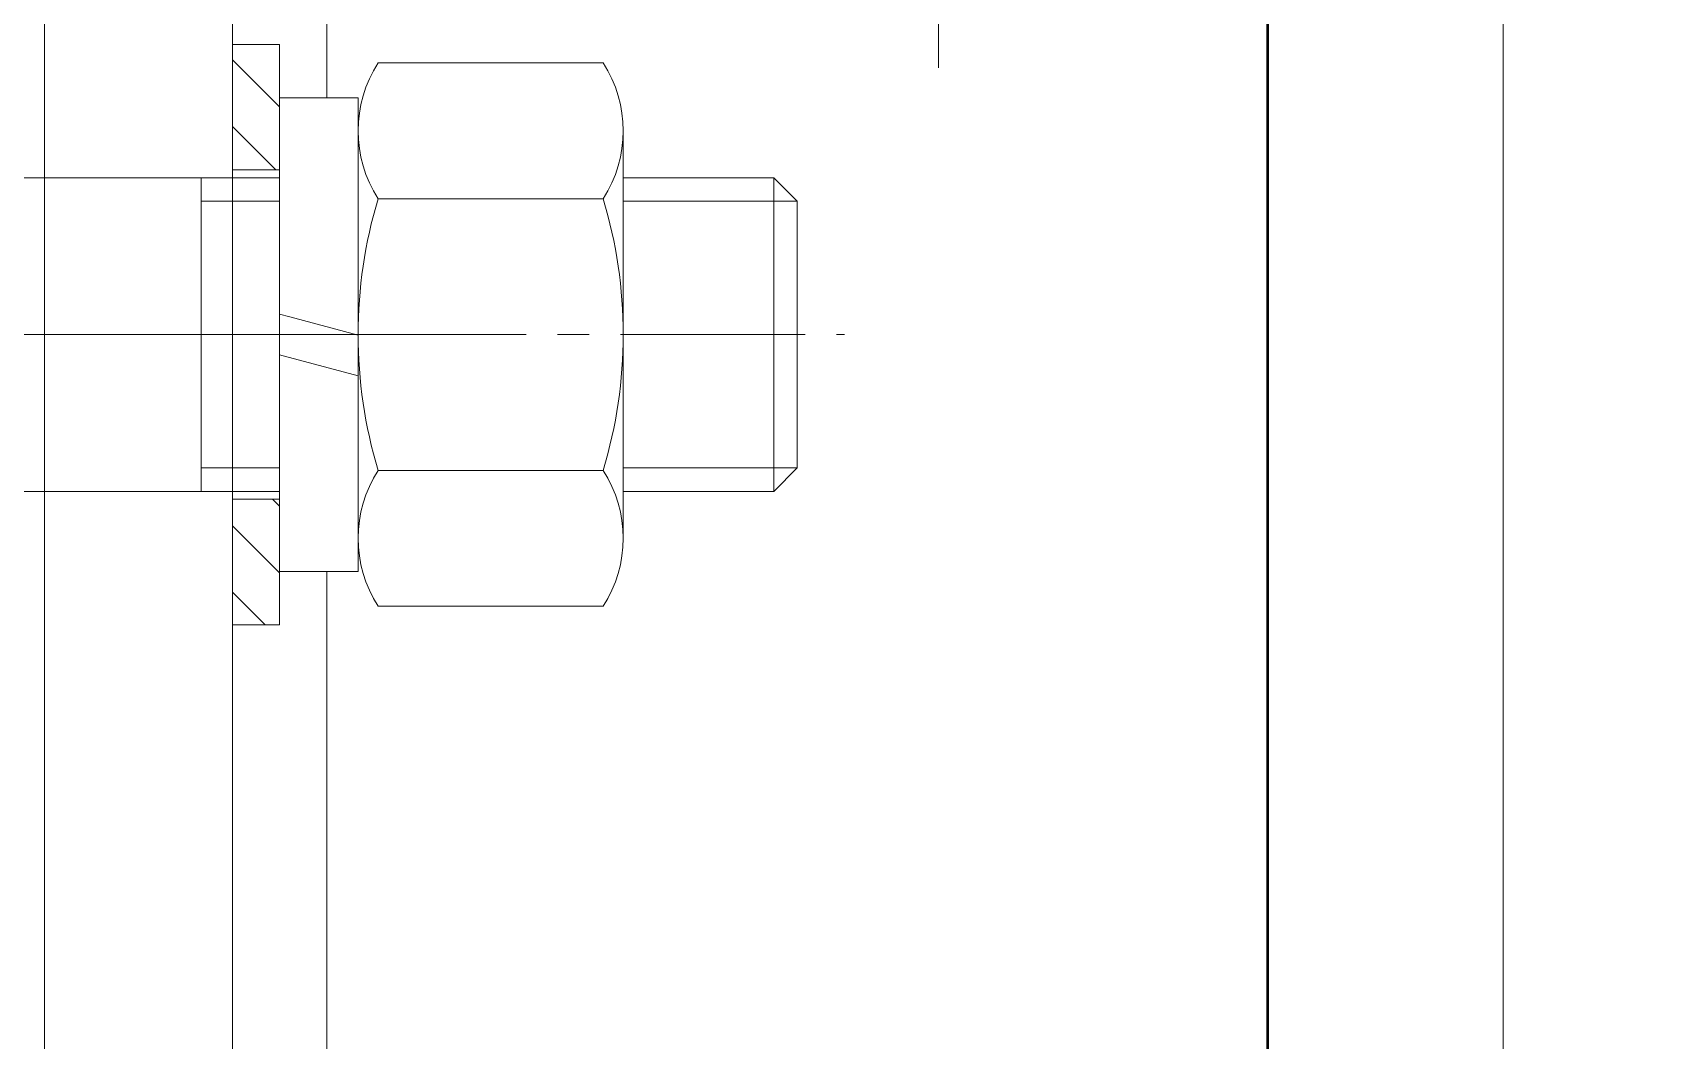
# Model space of a CAD drawing. Header units: millimetres. Extents: x -50460 to 50460, y -35640 to 35640.
# Drawn here: x -35103.5 to -34999.6, y 25736.9 to 25801.2 of the extents above; entities that cross this region are included whole.
import ezdxf

# ---------------------------------------------------------------- set-up
doc = ezdxf.new("R2010")
doc.units = ezdxf.units.MM
doc.set_wipeout_variables(frame=1)
doc.linetypes.add('点画线', pattern=[18, 12, -2, 2, -2])
for name, color, linetype, lineweight in [('ACADSichtbare Kanten(DIN_Schmid)', 7, 'Continuous', 50), ('EB0', 7, 'Continuous', 15), ('中心线层', 1, '点画线', 18), ('剖面线层', 6, 'Continuous', 18), ('尺寸线层', 4, 'Continuous', 18), ('粗实线层', 7, 'Continuous', 15), ('粗实线层_1', 7, 'Continuous', 15), ('细实线层', 3, 'Continuous', 18)]:
    doc.layers.add(name, color=color, linetype=linetype, lineweight=lineweight)
pattern_1 = [(315, (0, 0), (2.1213, 2.1213), [])]

# ---------------------------------------------------------------- blocks, each defined once
blk = doc.blocks.new('*X948')
at = {"layer": '剖面线层', "linetype": 'Continuous', "lineweight": 18}
h = blk.add_hatch(dxfattribs=at)
h.set_pattern_fill('无图案', color=256, scale=3, angle=315, style=0, pattern_type=0)
h.set_pattern_definition(pattern_1)
edge = h.paths.add_edge_path(flags=0)
edge.add_line((0, 18.5), (0, 10.5))
edge.add_line((3, 18.5), (0, 18.5))
edge.add_line((3, 10.5), (3, 18.5))
edge.add_line((0, 10.5), (3, 10.5))
h = blk.add_hatch(dxfattribs=at)
h.set_pattern_fill('无图案', color=256, scale=3, angle=315, style=0, pattern_type=0)
h.set_pattern_definition(pattern_1)
edge = h.paths.add_edge_path(flags=0)
edge.add_line((0, -10.5), (0, -18.5))
edge.add_line((3, -10.5), (0, -10.5))
edge.add_line((3, -18.5), (3, -10.5))
edge.add_line((0, -18.5), (3, -18.5))
at = {"layer": 'EB0'}
for p, q in [((3, 18.5), (0, 18.5)), ((0, 18.5), (0, -18.5)), ((3, -18.5), (3, 18.5)), ((3, 10.5), (0, 10.5)), ((0, -10.5), (3, -10.5)), ((0, -18.5), (3, -18.5))]:
    blk.add_line(p, q, dxfattribs=at)
at = {"layer": '中心线层', "color": 1, "linetype": '点画线', "lineweight": 18}
blk.add_line((-3, 0), (6, 0), dxfattribs=at)
blk = doc.blocks.new('*X949')
at = {"layer": 'EB0'}
for p, q in [((0, 10), (138.5, 10)), ((102, -10), (102, 10)), ((140, 8.5), (138.5, 10)), ((138.5, -10), (138.5, 10)), ((140, -8.5), (140, 8.5)), ((140, -8.5), (138.5, -10)), ((0, -10), (138.5, -10))]:
    blk.add_line(p, q, dxfattribs=at)
at = {"layer": '中心线层', "linetype": '点画线', "lineweight": 18}
blk.add_line((-15.5, 0), (143, 0), dxfattribs=at)
at = {"layer": '细实线层'}
for p, q in [((102, 8.5), (140, 8.5)), ((102, -8.5), (140, -8.5))]:
    blk.add_line(p, q, dxfattribs=at)
blk = doc.blocks.new('*X974')
at = {"layer": '粗实线层'}
for p, q in [((-15, 0), (-15, 115)), ((0, 115), (-15, 115)), ((0, 0), (0, 115)), ((0, 0), (-15, 0))]:
    blk.add_line(p, q, dxfattribs=at)
blk = doc.blocks.new('*X975')
at = {"layer": '中心线层'}
for p, q in [((-51, -24.5), (-51, -55.5)), ((-35.5, -40), (-66.5, -40))]:
    blk.add_line(p, q, dxfattribs=at)
at = {"layer": '粗实线层'}
for p, q in [((-50, 0), (-75, -25)), ((0, 0), (-50, 0)), ((0, -80), (0, 0)), ((-75, -25), (-75, -55)), ((-75, -55), (-50, -80)), ((-50, -80), (0, -80))]:
    blk.add_line(p, q, dxfattribs=at)
blk.add_circle((-51, -40), 12.5, dxfattribs=at)
blk = doc.blocks.new('*X973')
at = {"layer": '粗实线层_1'}
for name, p in [('*X974', (0, 0)), ('*X975', (-15, 97.5))]:
    blk.add_blockref(name, p, dxfattribs=at)
blk = doc.blocks.new('*X976')
at = {"layer": '中心线层'}
blk.add_line((-42.5, -3), (-42.5, 88), dxfattribs=at)
blk = doc.blocks.new('*X972')
at = {"layer": '粗实线层_1'}
for name, p in [('*X973', (15, -57.5)), ('*X976', (-8.5, -42.5))]:
    blk.add_blockref(name, p, dxfattribs=at)
blk = doc.blocks.new('*X980')
at = {"layer": '粗实线层'}
for p, q in [((0, -241), (0, -50)), ((15, -50), (15, -241))]:
    blk.add_line(p, q, dxfattribs=at)
blk = doc.blocks.new('*X981')
at = {"layer": '粗实线层'}
for p, q in [((0, -177), (0, -10)), ((12, -10), (12, -177))]:
    blk.add_line(p, q, dxfattribs=at)
blk = doc.blocks.new('*X983')
at = {"layer": 'ACADSichtbare Kanten(DIN_Schmid)', "linetype": 'Continuous', "lineweight": 50}
blk.add_line((-127.22, -170.59), (-127.22, 29.41), dxfattribs=at)
blk = doc.blocks.new('*X979')
at = {"layer": '中心线层'}
blk.add_line((95.29, -88), (121.29, -88), dxfattribs=at)
at = {"layer": '粗实线层_1'}
for name, p in [('*X980', (179, 0)), ('*X983', (306.22, -62.41)), ('*X981', (101, -39.5))]:
    blk.add_blockref(name, p, dxfattribs=at)
blk = doc.blocks.new('*X990')
at = {"layer": 'EB0'}
for p, q in [((0, -15.1), (0, 15.1)), ((0, 15.1), (5, 15.1)), ((5, -15.1), (5, 15.1)), ((0, 1.29), (0.65, 1.12)), ((0.65, 1.12), (5, -0.05)), ((0, -1.29), (5, -2.63)), ((0, -15.1), (5, -15.1))]:
    blk.add_line(p, q, dxfattribs=at)
at = {"layer": '中心线层', "linetype": '点画线', "lineweight": 18}
blk.add_line((-3, 0), (8, 0), dxfattribs=at)
blk = doc.blocks.new('*X991')
at = {"layer": 'EB0'}
for p, q in [((1.28, 17.32), (15.62, 17.32)), ((0, 12.99), (0, -12.99)), ((16.9, 12.99), (16.9, -12.99)), ((15.62, 8.66), (1.28, 8.66)), ((15.62, -8.66), (1.28, -8.66)), ((1.28, -17.32), (15.62, -17.32))]:
    blk.add_line(p, q, dxfattribs=at)
for centre, radius, start, end in [((7.98, 12.99), 7.98, 147.1328, 212.8672), ((8.92, 12.99), 7.98, 327.1328, 32.8672), ((30, 0), 30, 163.2213, 196.7787), ((-13.1, 0), 30, 343.2213, 16.7787), ((7.98, -12.99), 7.98, 147.1328, 212.8672), ((8.92, -12.99), 7.98, 327.1328, 32.8672)]:
    blk.add_arc(centre, radius, start, end, dxfattribs=at)
at = {"layer": '中心线层', "linetype": '点画线', "lineweight": 18}
blk.add_line((-1.28, 0), (19.9, 0), dxfattribs=at)
blk = doc.blocks.new('*X947')
blk.add_wipeout([(-868, 150), (-868, 160.5), (-868, 160.5), (-868, 168.5), (-868, 168.5), (-871, 168.5), (-871, 168.5), (-871, 160.5), (-871, 160.5), (-871, 150), (-871, 150), (-871, 139.5), (-871, 139.5), (-871, 131.5), (-871, 131.5), (-868, 131.5), (-868, 131.5), (-868, 139.5), (-868, 139.5)]).dxf.layer = '粗实线层_1'
at = {"layer": '粗实线层_1'}
blk.add_blockref('*X948', (-871, 150), dxfattribs=at)
blk.add_wipeout([(-835, 150), (-835, 158.5), (-835, 158.5), (-836.5, 160), (-836.5, 160), (-881, 160), (-881, 160), (-893.5, 160), (-893.5, 160), (-975, 160), (-975, 160), (-975, 167.32), (-975, 167.32), (-986.22, 167.32), (-986.22, 167.32), (-986.3, 167.19), (-986.38, 167.06), (-986.46, 166.93), (-986.53, 166.8), (-986.61, 166.66), (-986.67, 166.52), (-986.74, 166.39), (-986.8, 166.25), (-986.87, 166.11), (-986.92, 165.97), (-986.98, 165.83), (-987.03, 165.68), (-987.08, 165.54), (-987.13, 165.39), (-987.17, 165.25), (-987.22, 165.1), (-987.25, 164.95), (-987.29, 164.81), (-987.32, 164.66), (-987.35, 164.51), (-987.38, 164.36), (-987.41, 164.21), (-987.43, 164.06), (-987.45, 163.9), (-987.46, 163.75), (-987.48, 163.6), (-987.49, 163.45), (-987.49, 163.3), (-987.5, 163.14), (-987.5, 162.99), (-987.5, 162.99), (-987.5, 150), (-987.5, 150), (-987.5, 137.01), (-987.5, 137.01), (-987.5, 136.86), (-987.49, 136.7), (-987.49, 136.55), (-987.48, 136.4), (-987.46, 136.25), (-987.45, 136.1), (-987.43, 135.94), (-987.41, 135.79), (-987.38, 135.64), (-987.35, 135.49), (-987.32, 135.34), (-987.29, 135.19), (-987.25, 135.05), (-987.22, 134.9), (-987.17, 134.75), (-987.13, 134.61), (-987.08, 134.46), (-987.03, 134.32), (-986.98, 134.17), (-986.92, 134.03), (-986.87, 133.89), (-986.8, 133.75), (-986.74, 133.61), (-986.67, 133.48), (-986.61, 133.34), (-986.53, 133.2), (-986.46, 133.07), (-986.38, 132.94), (-986.3, 132.81), (-986.22, 132.68), (-986.22, 132.68), (-975, 132.68), (-975, 132.68), (-975, 140), (-975, 140), (-893.5, 140), (-893.5, 140), (-881, 140), (-881, 140), (-836.5, 140), (-836.5, 140), (-835, 141.5), (-835, 141.5)]).dxf.layer = '粗实线层_1'
blk.add_blockref('*X949', (-975, 150), dxfattribs=at)
at = {"layer": 'EB0'}
blk.add_blockref('*X972', (-775, 212.5), dxfattribs=at)
blk.add_line((-790, 1050), (-790, -20), dxfattribs=at)
at = {"layer": '粗实线层_1'}
blk.add_blockref('*X979', (-984, 238), dxfattribs=at)
blk.add_wipeout([(-863, 150), (-863, 165.1), (-863, 165.1), (-868, 165.1), (-868, 165.1), (-868, 151.29), (-868, 151.29), (-868, 150), (-868, 150), (-868, 148.71), (-868, 148.71), (-868, 134.9), (-868, 134.9), (-863, 134.9), (-863, 134.9), (-863, 147.37), (-863, 147.37)]).dxf.layer = '粗实线层_1'
blk.add_blockref('*X990', (-868, 150), dxfattribs=at)
blk.add_wipeout([(-846.1, 150), (-846.1, 162.99), (-846.1, 162.99), (-846.1, 163.14), (-846.11, 163.3), (-846.11, 163.45), (-846.12, 163.6), (-846.14, 163.75), (-846.15, 163.9), (-846.17, 164.06), (-846.19, 164.21), (-846.22, 164.36), (-846.25, 164.51), (-846.28, 164.66), (-846.31, 164.81), (-846.35, 164.95), (-846.38, 165.1), (-846.43, 165.25), (-846.47, 165.39), (-846.52, 165.54), (-846.57, 165.68), (-846.62, 165.83), (-846.68, 165.97), (-846.73, 166.11), (-846.8, 166.25), (-846.86, 166.39), (-846.93, 166.52), (-846.99, 166.66), (-847.07, 166.8), (-847.14, 166.93), (-847.22, 167.06), (-847.3, 167.19), (-847.38, 167.32), (-847.38, 167.32), (-861.72, 167.32), (-861.72, 167.32), (-861.8, 167.19), (-861.88, 167.06), (-861.96, 166.93), (-862.03, 166.8), (-862.11, 166.66), (-862.17, 166.52), (-862.24, 166.39), (-862.3, 166.25), (-862.37, 166.11), (-862.42, 165.97), (-862.48, 165.83), (-862.53, 165.68), (-862.58, 165.54), (-862.63, 165.39), (-862.67, 165.25), (-862.72, 165.1), (-862.75, 164.95), (-862.79, 164.81), (-862.82, 164.66), (-862.85, 164.51), (-862.88, 164.36), (-862.91, 164.21), (-862.93, 164.06), (-862.95, 163.9), (-862.96, 163.75), (-862.98, 163.6), (-862.99, 163.45), (-862.99, 163.3), (-863, 163.14), (-863, 162.99), (-863, 162.99), (-863, 150), (-863, 150), (-863, 137.01), (-863, 137.01), (-863, 136.86), (-862.99, 136.7), (-862.99, 136.55), (-862.98, 136.4), (-862.96, 136.25), (-862.95, 136.1), (-862.93, 135.94), (-862.91, 135.79), (-862.88, 135.64), (-862.85, 135.49), (-862.82, 135.34), (-862.79, 135.19), (-862.75, 135.05), (-862.72, 134.9), (-862.67, 134.75), (-862.63, 134.61), (-862.58, 134.46), (-862.53, 134.32), (-862.48, 134.17), (-862.42, 134.03), (-862.37, 133.89), (-862.3, 133.75), (-862.24, 133.61), (-862.17, 133.48), (-862.11, 133.34), (-862.03, 133.2), (-861.96, 133.07), (-861.88, 132.94), (-861.8, 132.81), (-861.72, 132.68), (-861.72, 132.68), (-847.38, 132.68), (-847.38, 132.68), (-847.3, 132.81), (-847.22, 132.94), (-847.14, 133.07), (-847.07, 133.2), (-846.99, 133.34), (-846.93, 133.48), (-846.86, 133.61), (-846.8, 133.75), (-846.73, 133.89), (-846.68, 134.03), (-846.62, 134.17), (-846.57, 134.32), (-846.52, 134.46), (-846.47, 134.61), (-846.43, 134.75), (-846.38, 134.9), (-846.35, 135.05), (-846.31, 135.19), (-846.28, 135.34), (-846.25, 135.49), (-846.22, 135.64), (-846.19, 135.79), (-846.17, 135.94), (-846.15, 136.1), (-846.14, 136.25), (-846.12, 136.4), (-846.11, 136.55), (-846.11, 136.7), (-846.1, 136.86), (-846.1, 137.01), (-846.1, 137.01)]).dxf.layer = '粗实线层_1'
blk.add_blockref('*X991', (-863, 150), dxfattribs=at)
blk = doc.blocks.new('*X805')
at = {"layer": 'EB0'}
blk.add_line((-2380, 6477.5), (-2380, 407.4), dxfattribs=at)
at = {"layer": '细实线层'}
blk.add_blockref('*X947', (-1515, 4855), dxfattribs=at)

msp = doc.modelspace()

# ---------------------------------------------------------------- block references
at = {"layer": '尺寸线层'}
msp.add_blockref('*X805', (-32704.742, 20776.945), dxfattribs=at)

doc.saveas('drawing.dxf')
